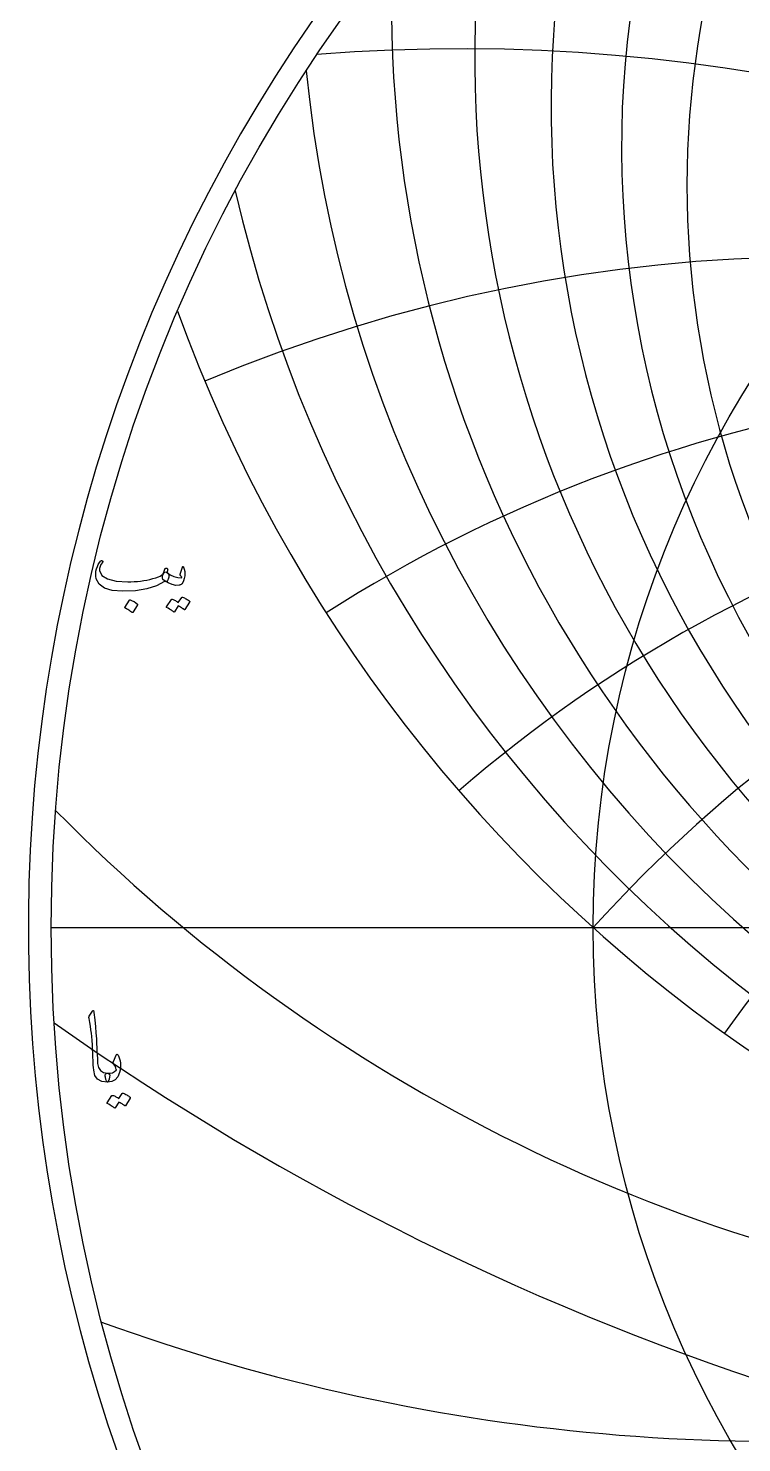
# Model space of a CAD drawing. Header units: millimetres. Extents: x -74 to 74, y -74 to 75.
# Drawn here: x -73.5 to -40.6, y -23.8 to 41.6 of the extents above; entities that cross this region are included whole.
import ezdxf

# ---------------------------------------------------------------- set-up
doc = ezdxf.new("R2010")
doc.units = ezdxf.units.MM
for name, color, linetype in [('CUT_OUTER', 1, 'Continuous'), ('ENGRAVE', 7, 'Continuous'), ('ENGRAVE_FINE', 8, 'Continuous'), ('TEXT', 5, 'Continuous')]:
    doc.layers.add(name, color=color, linetype=linetype)

msp = doc.modelspace()

# ---------------------------------------------------------------- linework, layer by layer
at = {"layer": 'CUT_OUTER'}
msp.add_arc((-0.0002, -0.0002), 73.5074, 145.195103, 87.803182, dxfattribs=at)
at = {"layer": 'ENGRAVE'}
msp.add_lwpolyline([(-72.45, 0), (72.45, 0)], dxfattribs=at)
for radius in [72.45, 47.425]:
    msp.add_circle((0, 0), radius, dxfattribs=at)
for centre, radius, start, end in [((0, 37.9801), 49.3659, 158.578774, 21.421226), ((0, 52.6708), 70.8756, 199.959035, 340.040965), ((0, -42.7017), 63.8166, 42, 138), ((0, -42.7017), 63.8166, 42, 138), ((-16.222, 60.5413), 78.5973, 224.535726, 263.111304), ((-38.906, 67.3872), 91.1254, 249.96829, 280.828753)]:
    msp.add_arc(centre, radius, start, end, dxfattribs=at)
at = {"layer": 'ENGRAVE_FINE'}
for centre, radius, start, end in [((0, 34.3004), 43.0901, 131.44749, 48.55251), ((0, 36.031), 46.1115, 146.69677, 33.30323), ((-76.0537, -42.7017), 99.2811, 15.907198, 74.457561), ((-76.0537, -42.7017), 99.2811, 15.907198, 74.457561), ((0, 40.1847), 52.8921, 168.649585, 11.350415), ((0, 42.6903), 56.7383, 177.547342, 2.452658), ((-53.5485, -42.7017), 83.3067, 20.296793, 94.565762), ((-53.5485, -42.7017), 83.3067, 20.296793, 94.565762), ((0, 45.5545), 60.9638, 185.608142, 354.391858), ((0, 48.85), 65.6441, 193.034463, 346.965537), ((-36.8446, -42.7017), 73.6891, 24.992282, 112.762358), ((-36.8446, -42.7017), 73.6891, 24.992282, 112.762358), ((-23.2274, -42.7017), 67.9122, 30.089288, 122.535602), ((-23.2274, -42.7017), 67.9122, 30.089288, 122.535602), ((-11.2526, -42.7017), 64.8011, 35.707517, 130.834526), ((-11.2526, -42.7017), 64.8011, 35.707517, 130.834526), ((11.2526, -42.7017), 64.8011, 49.165474, 144.292483), ((11.2526, -42.7017), 64.8011, 49.165474, 144.292483), ((0, 97.8681), 125.249, 234.73332, 305.26668)]:
    msp.add_arc(centre, radius, start, end, dxfattribs=at)
at = {"layer": 'TEXT'}
for points in [[(-67.1011, 16.404), (-67.0967, 16.4017), (-67.0925, 16.3994), (-67.0887, 16.3971), (-67.0851, 16.3948), (-67.0815, 16.3923), (-67.0777, 16.3891), (-67.0735, 16.3854), (-67.0691, 16.3811), (-67.0322, 16.3377), (-67.0177, 16.276), (-67.0254, 16.196), (-67.0554, 16.0978), (-67.0831, 16.0381), (-67.1114, 16.0007), (-67.1402, 15.9855), (-67.1696, 15.9927), (-67.1845, 15.9998), (-67.1971, 16.0029), (-67.2073, 16.0021), (-67.2153, 15.9972), (-67.5901, 15.7921), (-68.038, 15.6476), (-68.559, 15.5636), (-69.1532, 15.5402), (-69.6336, 15.5813), (-69.9964, 15.691), (-70.2415, 15.8693), (-70.3689, 16.1161), (-70.3886, 16.2326), (-70.3929, 16.3491), (-70.3817, 16.4657), (-70.3552, 16.5822), (-70.3189, 16.6853), (-70.274, 16.7799), (-70.2206, 16.8659), (-70.1586, 16.9433), (-70.1469, 16.953), (-70.1346, 16.9593), (-70.1218, 16.9621), (-70.1084, 16.9616), (-70.0958, 16.9561), (-70.0855, 16.949), (-70.0775, 16.9401), (-70.0718, 16.9296), (-70.0692, 16.9193), (-70.0707, 16.9067), (-70.0761, 16.8919), (-70.0855, 16.8747), (-70.1518, 16.7776), (-70.1952, 16.6828), (-70.2158, 16.5902), (-70.2135, 16.5), (-70.1049, 16.2737), (-69.8524, 16.1115), (-69.4559, 16.0132), (-68.9155, 15.9789), (-68.7671, 15.9812), (-68.619, 15.9881), (-68.4712, 15.9995), (-68.3236, 16.0155), (-68.1773, 16.0361), (-68.0329, 16.0612), (-67.8905, 16.0909), (-67.7501, 16.1252), (-67.6138, 16.164), (-67.5021, 16.2029), (-67.415, 16.2417), (-67.3525, 16.2806), (-67.3283, 16.3012), (-67.3062, 16.3263), (-67.286, 16.356), (-67.2679, 16.3903), (-67.2509, 16.4286), (-67.2342, 16.4703), (-67.2178, 16.5154), (-67.2016, 16.5639), (-67.1954, 16.5788), (-67.1856, 16.5914), (-67.1725, 16.6017), (-67.1559, 16.6097), (-67.1382, 16.6139), (-67.1217, 16.6131), (-67.1062, 16.6071), (-67.0919, 16.5959), (-67.0805, 16.5805), (-67.0737, 16.5617), (-67.0714, 16.5394), (-67.0737, 16.5137)], [(-67.2382, 16.0384), (-67.2879, 16.0855), (-67.3136, 16.1446), (-67.3153, 16.2157), (-67.293, 16.2989), (-67.2448, 16.3734), (-67.2005, 16.4188), (-67.1602, 16.4351), (-67.1239, 16.4223), (-66.9526, 16.3089), (-66.7812, 16.2292), (-66.6098, 16.1832), (-66.4384, 16.1709), (-66.4324, 16.172), (-66.4281, 16.1755), (-66.4255, 16.1812), (-66.4247, 16.1892), (-66.429, 16.2043), (-66.4418, 16.2269), (-66.4632, 16.2569), (-66.4932, 16.2943), (-66.4989, 16.3057), (-66.5024, 16.3172), (-66.5035, 16.3286), (-66.5024, 16.34), (-66.3927, 16.6554), (-66.3875, 16.6674), (-66.3813, 16.6759), (-66.3738, 16.6811), (-66.3653, 16.6828), (-66.3567, 16.6813), (-66.3493, 16.6771), (-66.343, 16.6699), (-66.3378, 16.6599), (-66.3036, 16.5574), (-66.283, 16.4554), (-66.2761, 16.354), (-66.283, 16.2532), (-66.3053, 16.1278), (-66.3356, 16.0258), (-66.3738, 15.9472), (-66.4201, 15.8921), (-66.4552, 15.8618), (-66.4875, 15.8396), (-66.5169, 15.8253), (-66.5435, 15.819), (-66.6966, 15.8156), (-66.8634, 15.851), (-67.044, 15.9252), (-67.2382, 16.0384)], [(-68.8332, 15.1334), (-68.8275, 15.1392), (-68.8195, 15.1426), (-68.8092, 15.1437), (-68.7967, 15.1426), (-68.7078, 15.1066), (-68.6241, 15.0626), (-68.5456, 15.0106), (-68.4722, 14.9506), (-68.465, 14.9415), (-68.4619, 14.9323), (-68.4628, 14.9232), (-68.4676, 14.9141), (-68.6824, 14.5667), (-68.6904, 14.5584), (-68.7007, 14.5564), (-68.7133, 14.5607), (-68.7281, 14.5713), (-68.741, 14.5804), (-68.7613, 14.5941), (-68.789, 14.6124), (-68.8241, 14.6353), (-68.8672, 14.6627), (-68.9189, 14.6947), (-68.9792, 14.7312), (-69.048, 14.7724), (-69.0572, 14.7792), (-69.0618, 14.7861), (-69.0618, 14.7929), (-69.0572, 14.7998)], [(-66.4247, 15.2614), (-66.419, 15.2671), (-66.411, 15.2705), (-66.4007, 15.2717), (-66.3881, 15.2705), (-66.3431, 15.2537), (-66.2996, 15.2351), (-66.2574, 15.2148), (-66.2167, 15.1929), (-66.1772, 15.1689), (-66.1385, 15.1426), (-66.1006, 15.114), (-66.0636, 15.0832), (-66.0565, 15.0737), (-66.0533, 15.0637), (-66.0542, 15.0532), (-66.0591, 15.042), (-66.2784, 14.6947), (-66.2844, 14.6901), (-66.2933, 14.6901), (-66.305, 14.6947), (-66.3196, 14.7038), (-66.3296, 14.7123), (-66.3458, 14.7238), (-66.3684, 14.7385), (-66.3973, 14.7564), (-66.4327, 14.7777), (-66.475, 14.8027), (-66.5241, 14.8314), (-66.5801, 14.8638), (-66.7537, 14.5941), (-66.7617, 14.5859), (-66.772, 14.5839), (-66.7846, 14.5881), (-66.7994, 14.5987), (-66.8123, 14.6079), (-66.8326, 14.6216), (-66.8603, 14.6398), (-66.8954, 14.6627), (-66.9386, 14.6901), (-66.9903, 14.7221), (-67.0505, 14.7587), (-67.1194, 14.7998), (-67.1265, 14.8067), (-67.1297, 14.8135), (-67.1288, 14.8204), (-67.1239, 14.8272), (-66.9, 15.1609), (-66.8943, 15.1666), (-66.8863, 15.17), (-66.876, 15.1711), (-66.8634, 15.17), (-66.8252, 15.1576), (-66.788, 15.1432), (-66.752, 15.1267), (-66.7172, 15.1083), (-66.6835, 15.0882), (-66.6509, 15.0666), (-66.6195, 15.0436), (-66.5892, 15.0192)], [(-70.5443, -3.8517), (-70.5354, -3.838), (-70.5271, -3.8289), (-70.5194, -3.8243), (-70.5123, -3.8243), (-70.5014, -3.8303), (-70.4917, -3.8483), (-70.4832, -3.8783), (-70.4757, -3.9203), (-70.438, -4.2616), (-70.4072, -4.5773), (-70.3832, -4.8672), (-70.366, -5.1314), (-70.355, -5.3574), (-70.3449, -5.5599), (-70.3356, -5.739), (-70.3272, -5.8947), (-70.3199, -6.0269), (-70.3141, -6.1358), (-70.3096, -6.2212), (-70.3066, -6.2832), (-70.2661, -6.4688), (-70.1764, -6.6054), (-70.0375, -6.6928), (-69.8496, -6.7311), (-69.7973, -6.7448), (-69.7639, -6.7768), (-69.7493, -6.827), (-69.7536, -6.8956), (-69.775, -7.0036), (-69.7982, -7.0807), (-69.823, -7.127), (-69.8496, -7.1424), (-70.1141, -7.1075), (-70.3089, -7.003), (-70.434, -6.8287), (-70.4894, -6.5848), (-70.4981, -6.4681), (-70.506, -6.3511), (-70.513, -6.2339), (-70.5191, -6.1163), (-70.5247, -5.9985), (-70.53, -5.8804), (-70.535, -5.762), (-70.5397, -5.6433), (-70.5483, -5.4169), (-70.5603, -5.2131), (-70.5757, -5.0319), (-70.5946, -4.8732), (-70.6168, -4.7208), (-70.6425, -4.5584), (-70.6717, -4.386), (-70.7042, -4.2037), (-70.7085, -4.1708), (-70.7077, -4.1408), (-70.7017, -4.1137), (-70.6905, -4.0894)], [(-69.5754, -6.178), (-69.4474, -5.8947), (-69.4286, -5.8635), (-69.4086, -5.8524), (-69.3874, -5.8613), (-69.3651, -5.8901), (-69.324, -5.9765), (-69.292, -6.0666), (-69.2692, -6.1605), (-69.2555, -6.258), (-69.2512, -6.3599), (-69.2566, -6.4665), (-69.2717, -6.5781), (-69.2966, -6.6945), (-69.3723, -6.8904), (-69.4897, -7.0304), (-69.6488, -7.1144), (-69.8496, -7.1424), (-69.8727, -7.1278), (-69.8964, -7.0841), (-69.9207, -7.0113), (-69.9456, -6.9093), (-69.9527, -6.8547), (-69.9513, -6.8099), (-69.9413, -6.7748), (-69.9227, -6.7493), (-69.9079, -6.7396), (-69.8907, -6.7333), (-69.8713, -6.7305), (-69.8496, -6.7311), (-69.7231, -6.7271), (-69.6131, -6.7013), (-69.5197, -6.6539), (-69.4428, -6.5848), (-69.4394, -6.5794), (-69.4383, -6.5722), (-69.4394, -6.5634), (-69.4428, -6.5528), (-69.4608, -6.4883), (-69.4874, -6.4226), (-69.5225, -6.3557), (-69.5662, -6.2877), (-69.5805, -6.262), (-69.5868, -6.2352), (-69.5851, -6.2072), (-69.5754, -6.178)], [(-69.1686, -7.6588), (-69.1629, -7.6531), (-69.1549, -7.6497), (-69.1446, -7.6485), (-69.1321, -7.6497), (-69.0871, -7.6665), (-69.0435, -7.6851), (-69.0014, -7.7054), (-68.9607, -7.7274), (-68.9211, -7.7514), (-68.8824, -7.7777), (-68.8445, -7.8062), (-68.8076, -7.8371), (-68.8004, -7.8465), (-68.7973, -7.8565), (-68.7981, -7.8671), (-68.803, -7.8782), (-69.0224, -8.2255), (-69.0284, -8.2301), (-69.0372, -8.2301), (-69.0489, -8.2255), (-69.0635, -8.2164), (-69.0735, -8.208), (-69.0898, -8.1964), (-69.1123, -8.1817), (-69.1412, -8.1638), (-69.1766, -8.1426), (-69.2189, -8.1176), (-69.268, -8.0889), (-69.324, -8.0564), (-69.4977, -8.3261), (-69.5057, -8.3344), (-69.516, -8.3364), (-69.5285, -8.3321), (-69.5434, -8.3215), (-69.5562, -8.3124), (-69.5765, -8.2987), (-69.6042, -8.2804), (-69.6394, -8.2575), (-69.6825, -8.2301), (-69.7342, -8.1981), (-69.7945, -8.1616), (-69.8633, -8.1204), (-69.8704, -8.1136), (-69.8736, -8.1067), (-69.8727, -8.0999), (-69.8679, -8.093), (-69.6439, -7.7594), (-69.6382, -7.7537), (-69.6302, -7.7502), (-69.6199, -7.7491), (-69.6074, -7.7502), (-69.5691, -7.7627), (-69.532, -7.7771), (-69.496, -7.7935), (-69.4611, -7.8119), (-69.4274, -7.8321), (-69.3948, -7.8536), (-69.3634, -7.8766), (-69.3331, -7.9011)]]:
    msp.add_lwpolyline(points, close=True, dxfattribs=at)

doc.saveas('drawing.dxf')
